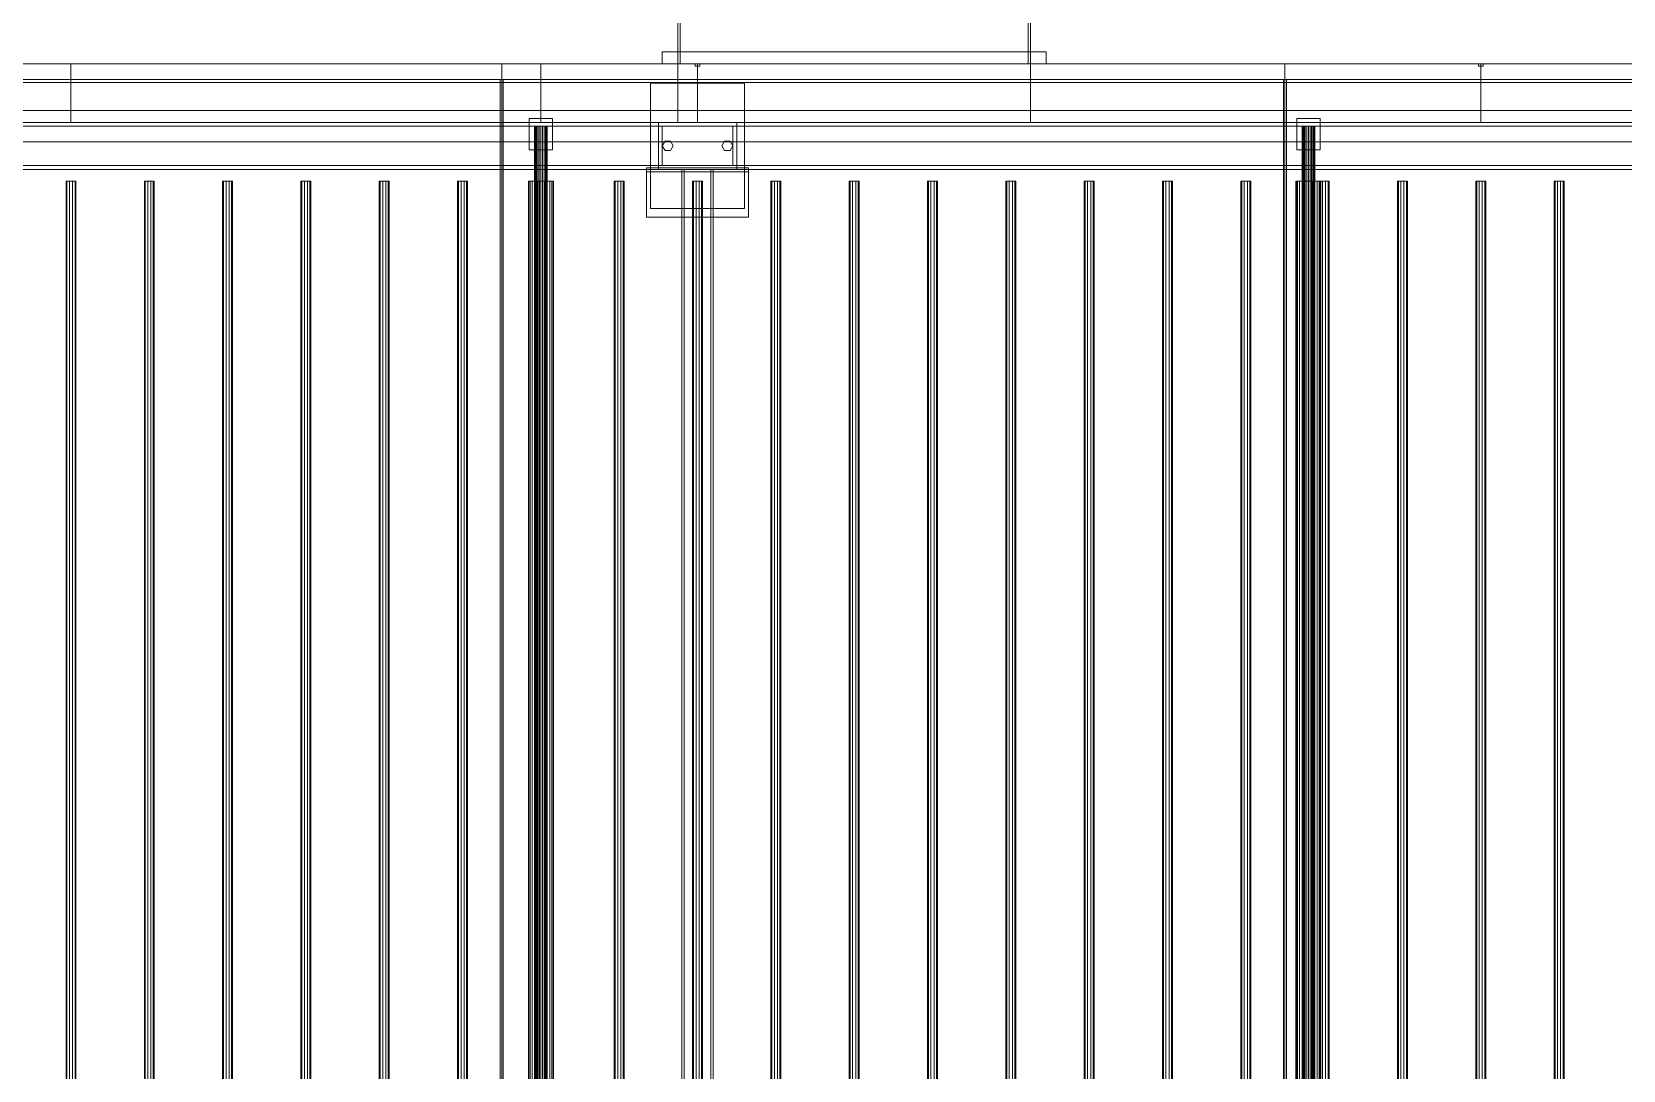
# Model space of a CAD drawing. Header units: millimetres. Extents: x -1970 to 59977, y -50268 to 6837.
# Drawn here: x 43989 to 46021, y -17885 to -16559 of the extents above; entities that cross this region are included whole.
import ezdxf

# ---------------------------------------------------------------- set-up
doc = ezdxf.new("R2010")
doc.units = ezdxf.units.MM
doc.layers.add('superior_secador', color=7, linetype='Continuous', lineweight=0)

msp = doc.modelspace()

# ---------------------------------------------------------------- linework, layer by layer
at = {"layer": 'superior_secador'}
for p, q in [((44814.253, -16600), (44814.253, -16210)), ((44817.253, -16210), (44817.253, -16600)), ((45261.253, -16600), (45261.253, -16210)), ((45264.253, -16210), (45264.253, -16600)), ((38839.253, -16600), (58839.253, -16600)), ((43589.253, -16600), (44589.253, -16600)), ((43839.253, -16600), (44039.253, -16600)), ((44039.253, -16600), (44039.253, -16675)), ((44039.253, -16600), (44639.253, -16600)), ((44589.253, -16600), (44589.253, -19400)), ((44589.253, -16600), (45589.253, -16600)), ((44639.253, -16600), (44639.253, -16675)), ((44639.253, -16600), (44814.253, -16600)), ((44794.253, -16600), (44794.253, -16585)), ((44794.253, -16585), (45284.253, -16585)), ((44794.253, -16585), (44814.253, -16585)), ((45284.253, -16600), (44794.253, -16600)), ((44814.253, -16600), (44794.253, -16600)), ((44814.253, -16585), (44814.253, -16600)), ((44814.253, -16600), (44814.253, -16675)), ((44814.253, -16600), (44839.253, -16600)), ((45264.253, -16600), (44814.253, -16600)), ((44817.253, -16600), (44814.253, -16600)), ((44836.253, -16603), (44836.253, -16600)), ((44836.253, -16600), (44842.253, -16600)), ((44839.253, -16600), (44839.253, -16675)), ((44839.253, -16600), (45264.253, -16600)), ((44842.253, -16600), (44842.253, -16603)), ((45264.253, -16600), (45261.253, -16600)), ((45264.253, -16600), (45264.253, -16585)), ((45264.253, -16585), (45284.253, -16585)), ((45264.253, -16600), (45264.253, -16675)), ((45264.253, -16600), (45839.253, -16600)), ((45284.253, -16600), (45264.253, -16600)), ((45284.253, -16585), (45284.253, -16600)), ((45589.253, -16600), (45589.253, -19400)), ((45589.253, -16600), (46589.253, -16600)), ((45836.253, -16603), (45836.253, -16600)), ((45836.253, -16600), (45842.253, -16600)), ((45839.253, -16600), (45839.253, -16675)), ((45839.253, -16600), (46839.253, -16600)), ((45842.253, -16600), (45842.253, -16603)), ((58839.253, -16620), (38839.253, -16620)), ((44587.253, -19380), (44587.253, -16620)), ((44587.253, -16620), (44591.253, -16620)), ((44591.253, -16620), (44591.253, -19380)), ((44842.253, -16603), (44836.253, -16603)), ((45587.253, -19380), (45587.253, -16620)), ((45587.253, -16620), (45591.253, -16620)), ((45591.253, -16620), (45591.253, -19380)), ((45842.253, -16603), (45836.253, -16603)), ((58839.253, -16624), (38839.253, -16624)), ((44779.253, -16785), (44779.253, -16625)), ((44779.253, -16625), (44899.253, -16625)), ((44899.253, -16625), (44899.253, -16785)), ((39189.253, -16660), (58489.253, -16660)), ((38839.253, -16675), (58839.253, -16675)), ((58839.253, -16680), (38839.253, -16680)), ((44039.253, -16675), (43839.253, -16675)), ((44639.253, -16675), (44039.253, -16675)), ((44624.253, -16710), (44624.253, -16670)), ((44624.253, -16670), (44654.253, -16670)), ((44631.526, -16680), (44631.253, -16680)), ((44631.253, -16680), (44631.253, -19320)), ((44632.325, -16680), (44631.526, -16680)), ((44631.526, -16680), (44631.526, -19320)), ((44633.596, -16680), (44632.325, -16680)), ((44632.325, -16680), (44632.325, -19320)), ((44635.253, -16680), (44633.596, -16680)), ((44633.596, -16680), (44633.596, -19320)), ((44637.182, -16680), (44635.253, -16680)), ((44635.253, -16680), (44635.253, -19320)), ((44639.253, -16680), (44637.182, -16680)), ((44637.182, -16680), (44637.182, -19320)), ((44814.253, -16675), (44639.253, -16675)), ((44641.324, -16680), (44639.253, -16680)), ((44639.253, -16680), (44639.253, -19320)), ((44643.253, -16680), (44641.324, -16680)), ((44641.324, -16680), (44641.324, -19320)), ((44644.91, -16680), (44643.253, -16680)), ((44643.253, -16680), (44643.253, -19320)), ((44646.181, -16680), (44644.91, -16680)), ((44644.91, -16680), (44644.91, -19320)), ((44646.98, -16680), (44646.181, -16680)), ((44646.181, -16680), (44646.181, -19320)), ((44646.98, -16680), (44647.253, -16680)), ((44646.98, -16680), (44646.98, -19320)), ((44647.253, -19320), (44647.253, -16680)), ((44654.253, -16670), (44654.253, -16710)), ((44789.253, -16680), (44789.253, -16675)), ((44789.253, -16675), (44889.253, -16675)), ((44889.253, -16680), (44789.253, -16680)), ((44789.253, -16730), (44789.253, -16680)), ((44789.253, -16680), (44794.253, -16680)), ((44794.253, -16680), (44794.253, -16730)), ((44839.253, -16675), (44814.253, -16675)), ((45264.253, -16675), (44839.253, -16675)), ((44884.253, -16730), (44884.253, -16680)), ((44884.253, -16680), (44889.253, -16680)), ((44889.253, -16675), (44889.253, -16680)), ((44889.253, -16680), (44889.253, -16730)), ((45839.253, -16675), (45264.253, -16675)), ((45604.253, -16710), (45604.253, -16670)), ((45604.253, -16670), (45634.253, -16670)), ((45611.526, -16680), (45611.253, -16680)), ((45611.253, -16680), (45611.253, -19320)), ((45612.325, -16680), (45611.526, -16680)), ((45611.526, -16680), (45611.526, -19320)), ((45613.596, -16680), (45612.325, -16680)), ((45612.325, -16680), (45612.325, -19320)), ((45615.253, -16680), (45613.596, -16680)), ((45613.596, -16680), (45613.596, -19320)), ((45617.182, -16680), (45615.253, -16680)), ((45615.253, -16680), (45615.253, -19320)), ((45619.253, -16680), (45617.182, -16680)), ((45617.182, -16680), (45617.182, -19320)), ((45621.324, -16680), (45619.253, -16680)), ((45619.253, -16680), (45619.253, -19320)), ((45623.253, -16680), (45621.324, -16680)), ((45621.324, -16680), (45621.324, -19320)), ((45624.91, -16680), (45623.253, -16680)), ((45623.253, -16680), (45623.253, -19320)), ((45626.181, -16680), (45624.91, -16680)), ((45624.91, -16680), (45624.91, -19320)), ((45626.98, -16680), (45626.181, -16680)), ((45626.181, -16680), (45626.181, -19320)), ((45626.98, -16680), (45627.253, -16680)), ((45626.98, -16680), (45626.98, -19320)), ((45627.253, -19320), (45627.253, -16680)), ((45634.253, -16670), (45634.253, -16710)), ((46839.253, -16675), (45839.253, -16675)), ((58489.253, -16700), (39189.253, -16700)), ((44794.253, -16705), (44797.753, -16698.938)), ((44797.753, -16698.938), (44804.753, -16698.938)), ((44804.753, -16698.938), (44808.253, -16705)), ((44870.253, -16705), (44873.753, -16698.938)), ((44873.753, -16698.938), (44880.753, -16698.938)), ((44880.753, -16698.938), (44884.253, -16705)), ((44654.253, -16710), (44624.253, -16710)), ((44797.753, -16711.062), (44794.253, -16705)), ((44804.753, -16711.062), (44797.753, -16711.062)), ((44808.253, -16705), (44804.753, -16711.062)), ((44873.753, -16711.062), (44870.253, -16705)), ((44880.753, -16711.062), (44873.753, -16711.062)), ((44884.253, -16705), (44880.753, -16711.062)), ((45634.253, -16710), (45604.253, -16710)), ((38839.253, -16730), (58839.253, -16730)), ((58839.253, -16735), (38839.253, -16735)), ((44774.253, -16738), (44774.253, -16733)), ((44774.253, -16733), (44904.253, -16733)), ((44774.253, -16796), (44774.253, -16733)), ((44904.253, -16738), (44774.253, -16738)), ((44789.253, -16735), (44789.253, -16730)), ((44789.253, -16730), (44889.253, -16730)), ((44794.253, -16730), (44789.253, -16730)), ((44889.253, -16735), (44789.253, -16735)), ((44819.253, -19265), (44819.253, -16735)), ((44819.253, -16735), (44859.253, -16735)), ((44819.253, -16735), (44822.253, -16735)), ((44822.253, -16735), (44822.253, -19265)), ((44856.253, -19265), (44856.253, -16735)), ((44856.253, -16735), (44859.253, -16735)), ((44859.253, -16735), (44859.253, -19265)), ((44889.253, -16730), (44884.253, -16730)), ((44889.253, -16730), (44889.253, -16735)), ((44904.253, -16733), (44904.253, -16738)), ((44904.253, -16733), (44904.253, -16796)), ((44034.116, -16750), (44032.903, -16750)), ((44032.903, -16750), (44032.903, -19250)), ((44037.291, -16750), (44034.116, -16750)), ((44034.116, -16750), (44034.116, -19250)), ((44041.215, -16750), (44037.291, -16750)), ((44037.291, -16750), (44037.291, -19250)), ((44044.39, -16750), (44041.215, -16750)), ((44041.215, -16750), (44041.215, -19250)), ((44044.39, -16750), (44045.603, -16750)), ((44044.39, -16750), (44044.39, -19250)), ((44045.603, -19250), (44045.603, -16750)), ((44134.116, -16750), (44132.903, -16750)), ((44132.903, -16750), (44132.903, -19250)), ((44137.291, -16750), (44134.116, -16750)), ((44134.116, -16750), (44134.116, -19250)), ((44141.215, -16750), (44137.291, -16750)), ((44137.291, -16750), (44137.291, -19250)), ((44144.39, -16750), (44141.215, -16750)), ((44141.215, -16750), (44141.215, -19250)), ((44144.39, -16750), (44145.603, -16750)), ((44144.39, -16750), (44144.39, -19250)), ((44145.603, -19250), (44145.603, -16750)), ((44234.116, -16750), (44232.903, -16750)), ((44232.903, -16750), (44232.903, -19250)), ((44237.291, -16750), (44234.116, -16750)), ((44234.116, -16750), (44234.116, -19250)), ((44241.215, -16750), (44237.291, -16750)), ((44237.291, -16750), (44237.291, -19250)), ((44244.39, -16750), (44241.215, -16750)), ((44241.215, -16750), (44241.215, -19250)), ((44244.39, -16750), (44245.603, -16750)), ((44244.39, -16750), (44244.39, -19250)), ((44245.603, -19250), (44245.603, -16750)), ((44334.116, -16750), (44332.903, -16750)), ((44332.903, -16750), (44332.903, -19250)), ((44337.291, -16750), (44334.116, -16750)), ((44334.116, -16750), (44334.116, -19250)), ((44341.215, -16750), (44337.291, -16750)), ((44337.291, -16750), (44337.291, -19250)), ((44344.39, -16750), (44341.215, -16750)), ((44341.215, -16750), (44341.215, -19250)), ((44344.39, -16750), (44345.603, -16750)), ((44344.39, -16750), (44344.39, -19250)), ((44345.603, -19250), (44345.603, -16750)), ((44434.116, -16750), (44432.903, -16750)), ((44432.903, -16750), (44432.903, -19250)), ((44437.291, -16750), (44434.116, -16750)), ((44434.116, -16750), (44434.116, -19250)), ((44441.215, -16750), (44437.291, -16750)), ((44437.291, -16750), (44437.291, -19250)), ((44444.39, -16750), (44441.215, -16750)), ((44441.215, -16750), (44441.215, -19250)), ((44444.39, -16750), (44445.603, -16750)), ((44444.39, -16750), (44444.39, -19250)), ((44445.603, -19250), (44445.603, -16750)), ((44534.116, -16750), (44532.903, -16750)), ((44532.903, -16750), (44532.903, -19250)), ((44537.291, -16750), (44534.116, -16750)), ((44534.116, -16750), (44534.116, -19250)), ((44541.215, -16750), (44537.291, -16750)), ((44537.291, -16750), (44537.291, -19250)), ((44544.39, -16750), (44541.215, -16750)), ((44541.215, -16750), (44541.215, -19250)), ((44544.39, -16750), (44545.603, -16750)), ((44544.39, -16750), (44544.39, -19250)), ((44545.603, -19250), (44545.603, -16750)), ((44623.798, -16750), (44623.253, -16750)), ((44623.253, -16750), (44623.253, -19250)), ((44625.397, -16750), (44623.798, -16750)), ((44623.798, -16750), (44623.798, -19250)), ((44627.939, -16750), (44625.397, -16750)), ((44625.397, -16750), (44625.397, -19250)), ((44631.253, -16750), (44627.939, -16750)), ((44627.939, -16750), (44627.939, -19250)), ((44635.112, -16750), (44631.253, -16750)), ((44631.253, -16750), (44631.253, -19250)), ((44634.116, -16750), (44632.903, -16750)), ((44632.903, -16750), (44632.903, -19250)), ((44637.291, -16750), (44634.116, -16750)), ((44634.116, -16750), (44634.116, -19250)), ((44639.253, -16750), (44635.112, -16750)), ((44635.112, -16750), (44635.112, -19250)), ((44641.215, -16750), (44637.291, -16750)), ((44637.291, -16750), (44637.291, -19250)), ((44643.394, -16750), (44639.253, -16750)), ((44639.253, -16750), (44639.253, -19250)), ((44644.39, -16750), (44641.215, -16750)), ((44641.215, -16750), (44641.215, -19250)), ((44647.253, -16750), (44643.394, -16750)), ((44643.394, -16750), (44643.394, -19250)), ((44644.39, -16750), (44645.603, -16750)), ((44644.39, -16750), (44644.39, -19250)), ((44645.603, -19250), (44645.603, -16750)), ((44650.567, -16750), (44647.253, -16750)), ((44647.253, -16750), (44647.253, -19250)), ((44653.109, -16750), (44650.567, -16750)), ((44650.567, -16750), (44650.567, -19250)), ((44654.708, -16750), (44653.109, -16750)), ((44653.109, -16750), (44653.109, -19250)), ((44654.708, -16750), (44655.253, -16750)), ((44654.708, -16750), (44654.708, -19250)), ((44655.253, -19250), (44655.253, -16750)), ((44734.116, -16750), (44732.903, -16750)), ((44732.903, -16750), (44732.903, -19250)), ((44737.291, -16750), (44734.116, -16750)), ((44734.116, -16750), (44734.116, -19250)), ((44741.215, -16750), (44737.291, -16750)), ((44737.291, -16750), (44737.291, -19250)), ((44744.39, -16750), (44741.215, -16750)), ((44741.215, -16750), (44741.215, -19250)), ((44744.39, -16750), (44745.603, -16750)), ((44744.39, -16750), (44744.39, -19250)), ((44745.603, -19250), (44745.603, -16750)), ((44834.116, -16750), (44832.903, -16750)), ((44832.903, -16750), (44832.903, -19250)), ((44837.291, -16750), (44834.116, -16750)), ((44834.116, -16750), (44834.116, -19250)), ((44841.215, -16750), (44837.291, -16750)), ((44837.291, -16750), (44837.291, -19250)), ((44844.39, -16750), (44841.215, -16750)), ((44841.215, -16750), (44841.215, -19250)), ((44844.39, -16750), (44845.603, -16750)), ((44844.39, -16750), (44844.39, -19250)), ((44845.603, -19250), (44845.603, -16750)), ((44934.116, -16750), (44932.903, -16750)), ((44932.903, -16750), (44932.903, -19250)), ((44937.291, -16750), (44934.116, -16750)), ((44934.116, -16750), (44934.116, -19250)), ((44941.215, -16750), (44937.291, -16750)), ((44937.291, -16750), (44937.291, -19250)), ((44944.39, -16750), (44941.215, -16750)), ((44941.215, -16750), (44941.215, -19250)), ((44944.39, -16750), (44945.603, -16750)), ((44944.39, -16750), (44944.39, -19250)), ((44945.603, -19250), (44945.603, -16750)), ((45034.116, -16750), (45032.903, -16750)), ((45032.903, -16750), (45032.903, -19250)), ((45037.291, -16750), (45034.116, -16750)), ((45034.116, -16750), (45034.116, -19250)), ((45041.215, -16750), (45037.291, -16750)), ((45037.291, -16750), (45037.291, -19250)), ((45044.39, -16750), (45041.215, -16750)), ((45041.215, -16750), (45041.215, -19250)), ((45044.39, -16750), (45045.603, -16750)), ((45044.39, -16750), (45044.39, -19250)), ((45045.603, -19250), (45045.603, -16750)), ((45134.116, -16750), (45132.903, -16750)), ((45132.903, -16750), (45132.903, -19250)), ((45137.291, -16750), (45134.116, -16750)), ((45134.116, -16750), (45134.116, -19250)), ((45141.215, -16750), (45137.291, -16750)), ((45137.291, -16750), (45137.291, -19250)), ((45144.39, -16750), (45141.215, -16750)), ((45141.215, -16750), (45141.215, -19250)), ((45144.39, -16750), (45145.603, -16750)), ((45144.39, -16750), (45144.39, -19250)), ((45145.603, -19250), (45145.603, -16750)), ((45234.116, -16750), (45232.903, -16750)), ((45232.903, -16750), (45232.903, -19250)), ((45237.291, -16750), (45234.116, -16750)), ((45234.116, -16750), (45234.116, -19250)), ((45241.215, -16750), (45237.291, -16750)), ((45237.291, -16750), (45237.291, -19250)), ((45244.39, -16750), (45241.215, -16750)), ((45241.215, -16750), (45241.215, -19250)), ((45244.39, -16750), (45245.603, -16750)), ((45244.39, -16750), (45244.39, -19250)), ((45245.603, -19250), (45245.603, -16750)), ((45334.116, -16750), (45332.903, -16750)), ((45332.903, -16750), (45332.903, -19250)), ((45337.291, -16750), (45334.116, -16750)), ((45334.116, -16750), (45334.116, -19250)), ((45341.215, -16750), (45337.291, -16750)), ((45337.291, -16750), (45337.291, -19250)), ((45344.39, -16750), (45341.215, -16750)), ((45341.215, -16750), (45341.215, -19250)), ((45344.39, -16750), (45345.603, -16750)), ((45344.39, -16750), (45344.39, -19250)), ((45345.603, -19250), (45345.603, -16750)), ((45434.116, -16750), (45432.903, -16750)), ((45432.903, -16750), (45432.903, -19250)), ((45437.291, -16750), (45434.116, -16750)), ((45434.116, -16750), (45434.116, -19250)), ((45441.215, -16750), (45437.291, -16750)), ((45437.291, -16750), (45437.291, -19250)), ((45444.39, -16750), (45441.215, -16750)), ((45441.215, -16750), (45441.215, -19250)), ((45444.39, -16750), (45445.603, -16750)), ((45444.39, -16750), (45444.39, -19250)), ((45445.603, -19250), (45445.603, -16750)), ((45534.116, -16750), (45532.903, -16750)), ((45532.903, -16750), (45532.903, -19250)), ((45537.291, -16750), (45534.116, -16750)), ((45534.116, -16750), (45534.116, -19250)), ((45541.215, -16750), (45537.291, -16750)), ((45537.291, -16750), (45537.291, -19250)), ((45544.39, -16750), (45541.215, -16750)), ((45541.215, -16750), (45541.215, -19250)), ((45544.39, -16750), (45545.603, -16750)), ((45544.39, -16750), (45544.39, -19250)), ((45545.603, -19250), (45545.603, -16750)), ((45603.798, -16750), (45603.253, -16750)), ((45603.253, -16750), (45603.253, -19250)), ((45605.397, -16750), (45603.798, -16750)), ((45603.798, -16750), (45603.798, -19250)), ((45607.939, -16750), (45605.397, -16750)), ((45605.397, -16750), (45605.397, -19250)), ((45611.253, -16750), (45607.939, -16750)), ((45607.939, -16750), (45607.939, -19250)), ((45615.112, -16750), (45611.253, -16750)), ((45611.253, -16750), (45611.253, -19250)), ((45619.253, -16750), (45615.112, -16750)), ((45615.112, -16750), (45615.112, -19250)), ((45623.394, -16750), (45619.253, -16750)), ((45619.253, -16750), (45619.253, -19250)), ((45627.253, -16750), (45623.394, -16750)), ((45623.394, -16750), (45623.394, -19250)), ((45630.567, -16750), (45627.253, -16750)), ((45627.253, -16750), (45627.253, -19250)), ((45633.109, -16750), (45630.567, -16750)), ((45630.567, -16750), (45630.567, -19250)), ((45634.116, -16750), (45632.903, -16750)), ((45632.903, -16750), (45632.903, -19250)), ((45634.708, -16750), (45633.109, -16750)), ((45633.109, -16750), (45633.109, -19250)), ((45637.291, -16750), (45634.116, -16750)), ((45634.116, -16750), (45634.116, -19250)), ((45634.708, -16750), (45635.253, -16750)), ((45634.708, -16750), (45634.708, -19250)), ((45635.253, -19250), (45635.253, -16750)), ((45641.215, -16750), (45637.291, -16750)), ((45637.291, -16750), (45637.291, -19250)), ((45644.39, -16750), (45641.215, -16750)), ((45641.215, -16750), (45641.215, -19250)), ((45644.39, -16750), (45645.603, -16750)), ((45644.39, -16750), (45644.39, -19250)), ((45645.603, -19250), (45645.603, -16750)), ((45734.116, -16750), (45732.903, -16750)), ((45732.903, -16750), (45732.903, -19250)), ((45737.291, -16750), (45734.116, -16750)), ((45734.116, -16750), (45734.116, -19250)), ((45741.215, -16750), (45737.291, -16750)), ((45737.291, -16750), (45737.291, -19250)), ((45744.39, -16750), (45741.215, -16750)), ((45741.215, -16750), (45741.215, -19250)), ((45744.39, -16750), (45745.603, -16750)), ((45744.39, -16750), (45744.39, -19250)), ((45745.603, -19250), (45745.603, -16750)), ((45834.116, -16750), (45832.903, -16750)), ((45832.903, -16750), (45832.903, -19250)), ((45837.291, -16750), (45834.116, -16750)), ((45834.116, -16750), (45834.116, -19250)), ((45841.215, -16750), (45837.291, -16750)), ((45837.291, -16750), (45837.291, -19250)), ((45844.39, -16750), (45841.215, -16750)), ((45841.215, -16750), (45841.215, -19250)), ((45844.39, -16750), (45845.603, -16750)), ((45844.39, -16750), (45844.39, -19250)), ((45845.603, -19250), (45845.603, -16750)), ((45934.116, -16750), (45932.903, -16750)), ((45932.903, -16750), (45932.903, -19250)), ((45937.291, -16750), (45934.116, -16750)), ((45934.116, -16750), (45934.116, -19250)), ((45941.215, -16750), (45937.291, -16750)), ((45937.291, -16750), (45937.291, -19250)), ((45944.39, -16750), (45941.215, -16750)), ((45941.215, -16750), (45941.215, -19250)), ((45944.39, -16750), (45945.603, -16750)), ((45944.39, -16750), (45944.39, -19250)), ((45945.603, -19250), (45945.603, -16750)), ((44904.253, -16796), (44774.253, -16796)), ((44899.253, -16785), (44779.253, -16785))]:
    msp.add_line(p, q, dxfattribs=at)

doc.saveas('drawing.dxf')
